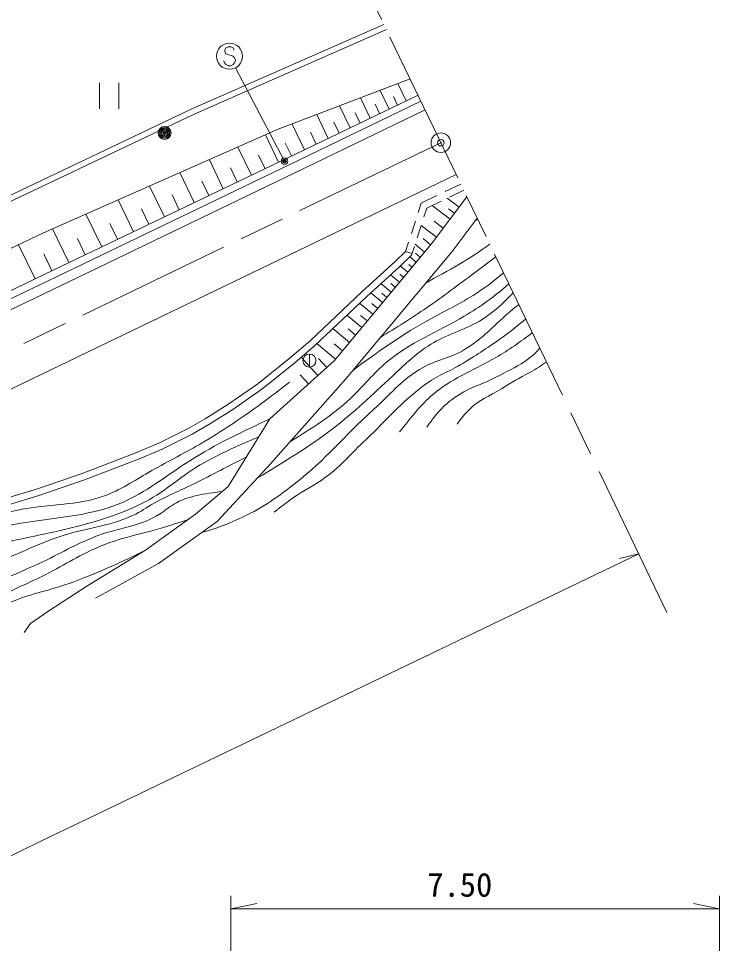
# Model space of a CAD drawing. Units: millimetres, scale not verified, with parts at other scales. Extents: x 40000 to 680000, y 20000 to 380000.
# Drawn here: x 434214 to 488000, y 238340 to 309322 of the extents above; entities that cross this region are included whole.
import ezdxf
from ezdxf.enums import TextEntityAlignment as Align

# ---------------------------------------------------------------- set-up
doc = ezdxf.new("R2010")
doc.units = ezdxf.units.MM
doc.header["$LTSCALE"] = 1000
doc.header["$PDMODE"] = 32
doc.header["$PDSIZE"] = 500
doc.linetypes.add('CHAIN', pattern=[18.5, 12, -1.5, 3.5, -1.5])
for name, color, linetype, lineweight in [('M-BGD', 7, 'Continuous', 13), ('M-BMK', 2, 'CHAIN', 13), ('M-BMK-SRVR', 3, 'Continuous', 13), ('M-STR-HTXT', 7, 'Continuous', 13), ('M-STR-STRC', 7, 'Continuous', 13)]:
    doc.layers.add(name, color=color, linetype=linetype, lineweight=lineweight)
doc.styles.add('ＭＳ ゴシック', font='')
doc.styles.get('ＭＳ ゴシック').set_extended_font_data('MS Gothic')

msp = doc.modelspace()

# ---------------------------------------------------------------- linework, layer by layer
at = {"layer": 'M-BGD'}
for p, q in [((440420, 304384), (440420, 302384)), ((441920, 304384), (441920, 302384)), ((463966, 303001), (463330, 304325)), ((461208, 301676), (460462, 303230)), ((462642, 302365), (461953, 303799)), ((463304, 302683), (462986, 303345)), ((459654, 300930), (458846, 302613)), ((461925, 302020), (461580, 302737)), ((457971, 300121), (457095, 301945)), ((460431, 301303), (460058, 302080)), ((456148, 299245), (455199, 301221)), ((458813, 300525), (458408, 301367)), ((454172, 298298), (453170, 300388)), ((457059, 299683), (456621, 300595)), ((455160, 298771), (454687, 299759)), ((452081, 297296), (451048, 299453)), ((453127, 297797), (452626, 298842)), ((449925, 296263), (448859, 298487)), ((447700, 295197), (446601, 297492)), ((451003, 296779), (450486, 297858)), ((448813, 295730), (448280, 296842)), ((445405, 294097), (444271, 296465)), ((466947, 296034), (468149, 296615)), ((468374, 296146), (467273, 295614)), ((443038, 292963), (441868, 295405)), ((446553, 294647), (446003, 295794)), ((465115, 295148), (466317, 295729)), ((466643, 295309), (465541, 294777)), ((468016, 294837), (467103, 295532)), ((444222, 293530), (443655, 294714)), ((464884, 294434), (465115, 295148)), ((465541, 294777), (465324, 294105)), ((467322, 293923), (465944, 294971)), ((467669, 294380), (467212, 294727)), ((440596, 291793), (439389, 294312)), ((438077, 290586), (436832, 293184)), ((441817, 292378), (441232, 293599)), ((464361, 292817), (464669, 293768)), ((465109, 293439), (464801, 292487)), ((466274, 292545), (465107, 293433)), ((466798, 293234), (466109, 293758)), ((439337, 291189), (438733, 292449)), ((435480, 289338), (434215, 291966)), ((463915, 291436), (464146, 292151)), ((464586, 291821), (464369, 291149)), ((465360, 291399), (464642, 291995)), ((465828, 291964), (465264, 292432)), ((436778, 289962), (436154, 291260)), ((464410, 291277), (463915, 291436)), ((464721, 290630), (464241, 291029)), ((465041, 291015), (464682, 291312)), ((464083, 289860), (463506, 290339)), ((464402, 290245), (464162, 290445)), ((463444, 289091), (462760, 289659)), ((463763, 289476), (463475, 289715)), ((462806, 288321), (462013, 288979)), ((463125, 288706), (462783, 288990)), ((462148, 287529), (461245, 288279)), ((462477, 287925), (462081, 288254)), ((461398, 286625), (460379, 287471)), ((461773, 287077), (461321, 287452)), ((460552, 285605), (459410, 286554)), ((460975, 286115), (460466, 286538)), ((459604, 284463), (458324, 285525)), ((460078, 285034), (459507, 285508)), ((458542, 283182), (457106, 284373)), ((459073, 283822), (458433, 284354)), ((457174, 281916), (455899, 283323)), ((456539, 283571), (456539, 282571)), ((457865, 282543), (457239, 283234)), ((456470, 281279), (455833, 281983))]:
    msp.add_line(p, q, dxfattribs=at)
for points in [[(379635, 273025), (382473, 273906), (393876, 277705), (404247, 281128), (408693, 283413), (423776, 291073), (429452, 293806), (447458, 302364), (462249, 308873)], [(379761, 272604), (382606, 273487), (394014, 277287), (404418, 280721), (408893, 283021), (423971, 290679), (429642, 293409), (447641, 301964), (462440, 308477)], [(464266, 304682), (454148, 300819), (436142, 292880), (419389, 284930), (409051, 280208), (405698, 277809), (396687, 274143), (394573, 274721)], [(464867, 303434), (455472, 298921), (437507, 290313), (420858, 282304), (409151, 276699), (396926, 271281), (396485, 271231), (394729, 272470), (382395, 271120)], [(465083, 302986), (455713, 298454), (437771, 289816), (421042, 281811), (409581, 276305), (396975, 270791), (393386, 269383), (387518, 267179), (383015, 265701)], [(465405, 302317), (456147, 297846), (438137, 289153), (421014, 280926), (409884, 275615), (397237, 270053), (393665, 268646), (387741, 266441), (383296, 264993)], [(467796, 297347), (458521, 292883), (435208, 281636), (423481, 275961), (412316, 270704), (399916, 265224), (394245, 262965), (393041, 262191), (392064, 260970), (391464, 259497), (390483, 256755), (389771, 255521), (388693, 254289)], [(447799, 271289), (450292, 273420), (453505, 278593), (458454, 283077), (465871, 292015), (468622, 295633)], [(469404, 294007), (467488, 291436), (459348, 281699), (453559, 275157), (449468, 270726)], [(384054, 250232), (385761, 251244), (389528, 253904), (400179, 259525), (402067, 260408), (422090, 269452), (423995, 270148), (425989, 270718), (430359, 271727), (433224, 272482), (435679, 273230), (439109, 274410), (443219, 275981), (445021, 276755), (447291, 277873), (448545, 278605), (450360, 279760), (452570, 281299), (455073, 283299), (456584, 284595), (460556, 288354), (463107, 290678), (463915, 291436)], [(464369, 291149), (463460, 290296), (460909, 287973), (456932, 284208), (455404, 282899), (452881, 280882), (450648, 279327), (448815, 278161), (447537, 277415), (445239, 276282), (443414, 275499), (439287, 273922), (435839, 272735), (433366, 271982), (430483, 271223), (426119, 270215), (424156, 269653), (422286, 268970), (402284, 259935), (400411, 259059), (389800, 253460), (386044, 250807), (384319, 249785)], [(447799, 271289), (443966, 268518), (439446, 265760), (436476, 263821), (435123, 262906), (434643, 262204)], [(449468, 270726), (444965, 267489), (440114, 264838)]]:
    msp.add_lwpolyline(points, dxfattribs=at)
for centre, radius in [((445425, 300537), 500), ((445425, 300537), 409), ((445425, 300537), 318), ((445425, 300537), 227), ((445425, 300537), 136), ((445425, 300537), 45.5), ((456539, 283071), 500)]:
    msp.add_circle(centre, radius, dxfattribs=at)
for points in [[(469211, 293748), (469283, 293818), (469355, 293888), (469428, 293958)], [(470373, 291993), (468858, 290887), (467172, 289965), (465487, 289043)]]:
    msp.add_open_spline(points, degree=3, dxfattribs=at)
for points, knots in [([(470832, 291041), (470291, 290618), (469740, 290209), (469190, 289798), (467980, 288893), (466774, 287978), (465527, 287124), (464369, 286331), (463175, 285590), (461982, 284850)], [0, 0, 0, 0, 1, 1, 1, 2, 2, 2, 3, 3, 3, 3]), ([(459867, 282319), (461658, 283630), (463450, 284940), (465382, 286030), (466612, 286724), (467899, 287328), (469090, 288074), (469911, 288588), (470688, 289169), (471429, 289799)], [0, 0, 0, 0, 1, 1, 1, 2, 2, 2, 3, 3, 3, 3]), ([(471838, 288949), (470781, 288015), (469631, 287197), (468412, 286479), (466419, 285286), (464188, 284432), (462446, 282944), (461467, 282108), (460643, 281073), (459703, 280178), (458320, 278864), (456685, 277853), (455051, 276842)], [0, 0, 0, 0, 1, 1, 1, 2, 2, 2, 3, 3, 3, 4, 4, 4, 4]), ([(452554, 274067), (454539, 275264), (456525, 276461), (458347, 277863), (459937, 279086), (461403, 280465), (462878, 281860), (463881, 282810), (464889, 283767), (466070, 284451), (467261, 285130), (468646, 285507), (469793, 286232), (470677, 286777), (471427, 287509), (472159, 288282)], [0, 0, 0, 0, 1, 1, 1, 2, 2, 2, 3, 3, 3, 4, 4, 4, 5, 5, 5, 5]), ([(472600, 287366), (472546, 287324), (472491, 287282), (472436, 287239), (470853, 286024), (470209, 285018), (468515, 283963), (467233, 283164), (466266, 283184), (464984, 282384), (463432, 281416), (462805, 280541), (461450, 279313), (459029, 277120), (457938, 275586), (455354, 273589), (453795, 272385), (452878, 271719), (451080, 270914), (450013, 270435), (449589, 270263), (448274, 269867)], [0, 0, 0, 0, 1, 1, 1, 2, 2, 2, 3, 3, 3, 4, 4, 4, 5, 5, 5, 6, 6, 6, 7, 7, 7, 7]), ([(473128, 286268), (472618, 285835), (472073, 285384), (471396, 284898), (470221, 284056), (469540, 283614), (468307, 282859), (467167, 282161), (466393, 281983), (465328, 281176), (463433, 279741), (462616, 278646), (460879, 277023), (459667, 275891), (459110, 275111), (457777, 274124), (456832, 273424), (456196, 273187), (455239, 272502), (454677, 272099), (454486, 271960), (453826, 271437)], [0, 0, 0, 0, 1, 1, 1, 2, 2, 2, 3, 3, 3, 4, 4, 4, 5, 5, 5, 6, 6, 6, 7, 7, 7, 7]), ([(473636, 285213), (472727, 284516), (471829, 283877), (470846, 283315), (469344, 282455), (467645, 281773), (466281, 280690), (465197, 279828), (464326, 278713), (463455, 277598)], [0, 0, 0, 0, 1, 1, 1, 2, 2, 2, 3, 3, 3, 3]), ([(474209, 284022), (473970, 283756), (473703, 283486), (473360, 283225), (472535, 282600), (471977, 282390), (471066, 281900), (469888, 281267), (469100, 281150), (467976, 280427), (467241, 279954), (466858, 279621), (466294, 278954), (465979, 278582), (465859, 278432), (465551, 277951)], [0, 0, 0, 0, 1, 1, 1, 2, 2, 2, 3, 3, 3, 4, 4, 4, 5, 5, 5, 5]), ([(474723, 282955), (474335, 282713), (473947, 282415), (473460, 282165), (472578, 281713), (472105, 281419), (471262, 280898), (470293, 280299), (469610, 280129), (468810, 279319), (468408, 278913), (468240, 278735), (467871, 278196)], [0, 0, 0, 0, 1, 1, 1, 2, 2, 2, 3, 3, 3, 4, 4, 4, 4]), ([(421135, 268450), (422548, 268811), (423962, 269173), (425382, 269507), (426812, 269844), (428248, 270153), (429672, 270508), (431505, 270965), (433316, 271497), (435200, 271774), (437091, 272045), (439055, 272055), (440814, 272691), (441994, 273124), (443080, 273840), (444190, 274486), (445485, 275233), (446809, 275897), (448093, 276637), (449848, 277648), (451531, 278801), (453163, 280009), (453787, 280471), (454403, 280940), (455019, 281410)], [0, 0, 0, 0, 1, 1, 1, 2, 2, 2, 3, 3, 3, 4, 4, 4, 5, 5, 5, 6, 6, 6, 7, 7, 7, 8, 8, 8, 8]), ([(453517, 278603), (451421, 277624), (449326, 276645), (447359, 275389), (445601, 274267), (443945, 272924), (442073, 272134), (439502, 271049), (436522, 271008), (433712, 270474), (432214, 270180), (430760, 269752), (429297, 269352), (426798, 268667), (424272, 268061), (421778, 267351), (417817, 266224), (413937, 264835), (410057, 263446)], [0, 0, 0, 0, 1, 1, 1, 2, 2, 2, 3, 3, 3, 4, 4, 4, 5, 5, 5, 6, 6, 6, 6]), ([(389437, 253203), (391088, 253909), (392739, 254614), (394331, 255438), (395944, 256273), (397496, 257230), (399104, 258077), (400318, 258716), (401564, 259293), (402819, 259849), (405562, 261072), (408363, 262166), (411217, 263098), (413361, 263806), (415528, 264442), (417729, 264940), (419787, 265391), (421876, 265715), (423894, 266294), (425847, 266851), (427731, 267655), (429679, 268239), (430981, 268634), (432307, 268947), (433645, 269224), (435886, 269713), (438143, 270120), (440340, 270804), (442008, 271310), (443647, 271971), (445093, 272930), (445812, 273407), (446484, 273959), (447194, 274448), (448869, 275601), (450758, 276407), (452648, 277212)], [0, 0, 0, 0, 1, 1, 1, 2, 2, 2, 3, 3, 3, 4, 4, 4, 5, 5, 5, 6, 6, 6, 7, 7, 7, 8, 8, 8, 9, 9, 9, 10, 10, 10, 11, 11, 11, 12, 12, 12, 12]), ([(451699, 275684), (449899, 274746), (449436, 274502), (447973, 273770), (446673, 273120), (445910, 272824), (444631, 272134), (443969, 271777), (443648, 271483), (442963, 271177), (440929, 270268), (439596, 270304), (437483, 269598), (435334, 268881), (434235, 268197), (432101, 267439), (430328, 266810), (429278, 266637), (427475, 266104), (423571, 264948), (421418, 264185), (417495, 263095), (414648, 262303), (412949, 262236), (410141, 261312), (407174, 260335), (405582, 259580), (402738, 258287), (399653, 256885), (397972, 255998), (394955, 254454), (393090, 253500), (392111, 252837), (390219, 251936), (388544, 251138), (387517, 250879), (385868, 250028), (384387, 249265), (383599, 248755), (382212, 247832), (380725, 246842), (380112, 245926), (378495, 245166), (377349, 244628), (376839, 244455), (375430, 244109)], [0, 0, 0, 0, 1, 1, 1, 2, 2, 2, 3, 3, 3, 4, 4, 4, 5, 5, 5, 6, 6, 6, 7, 7, 7, 8, 8, 8, 9, 9, 9, 10, 10, 10, 11, 11, 11, 12, 12, 12, 13, 13, 13, 14, 14, 14, 15, 15, 15, 15]), ([(386127, 248683), (388755, 249898), (391383, 251114), (393984, 252381), (396638, 253675), (399263, 255022), (401896, 256375), (403639, 257270), (405385, 258168), (407203, 258877), (409466, 259764), (411842, 260360), (414209, 260953), (416094, 261425), (417974, 261893), (419846, 262399), (421797, 262926), (423728, 263525), (425681, 264055), (427485, 264543), (429306, 264978), (431071, 265577), (432893, 266190), (434662, 266963), (436403, 267791), (437805, 268488), (439170, 269259), (440657, 269765), (442127, 270252), (443729, 270451), (445021, 271276), (445401, 271519), (445755, 271816), (446138, 272050), (447212, 272705), (448517, 272862), (449822, 273018)], [0, 0, 0, 0, 1, 1, 1, 2, 2, 2, 3, 3, 3, 4, 4, 4, 5, 5, 5, 6, 6, 6, 7, 7, 7, 8, 8, 8, 9, 9, 9, 10, 10, 10, 11, 11, 11, 12, 12, 12, 12]), ([(447179, 270840), (446283, 270563), (446059, 270494), (445342, 270273), (443305, 269643), (442073, 269532), (440126, 268664), (438341, 267867), (437454, 267190), (435687, 266355), (433134, 265148), (431688, 264482), (429019, 263559), (426725, 262765), (425319, 262741), (422981, 262090), (419889, 261229), (418219, 260539), (415133, 259660), (412215, 258828), (410445, 258794), (407617, 257696), (405611, 256916), (404627, 256168), (402693, 255223), (399813, 253815), (398189, 253046), (395273, 251714), (392261, 250338), (390263, 250148), (387507, 248311), (386315, 247517), (385912, 246730), (384746, 245898), (382863, 244556), (381380, 244570), (379352, 243459), (378063, 242753), (377488, 242101), (376167, 241458), (374887, 240835), (374038, 240757), (372813, 240032), (372400, 239787), (372292, 239419), (371827, 239298), (371103, 239110), (370674, 239485), (369928, 239545), (367681, 239724), (366759, 239370), (364200, 238853)], [0, 0, 0, 0, 1, 1, 1, 2, 2, 2, 3, 3, 3, 4, 4, 4, 5, 5, 5, 6, 6, 6, 7, 7, 7, 8, 8, 8, 9, 9, 9, 10, 10, 10, 11, 11, 11, 12, 12, 12, 13, 13, 13, 14, 14, 14, 15, 15, 15, 16, 16, 16, 17, 17, 17, 17]), ([(372585, 238818), (373675, 239449), (374058, 239621), (375047, 240038), (376821, 240785), (377991, 240669), (379815, 241285), (381343, 241802), (382213, 242087), (383649, 242822), (384935, 243480), (385577, 244002), (386707, 244902), (387536, 245563), (387865, 246085), (388652, 246797), (389213, 247304), (389487, 247651), (390134, 248042), (390968, 248548), (391503, 248707), (392400, 249089), (395839, 250551), (397843, 251178), (401287, 252628), (405333, 254331), (407409, 255732), (411507, 257307), (415246, 258744), (417456, 259226), (421299, 260358), (424779, 261383), (426852, 261581), (430233, 262897), (431571, 263418), (432212, 263956), (433538, 264508), (435403, 265285), (436566, 265396), (438459, 266102), (440660, 266923), (441402, 267293), (443966, 268518)], [0, 0, 0, 0, 1, 1, 1, 2, 2, 2, 3, 3, 3, 4, 4, 4, 5, 5, 5, 6, 6, 6, 7, 7, 7, 8, 8, 8, 9, 9, 9, 10, 10, 10, 11, 11, 11, 12, 12, 12, 13, 13, 13, 14, 14, 14, 14])]:
    msp.add_open_spline(points, degree=3, knots=knots, dxfattribs=at)
at = {"layer": 'M-BMK'}
for p, q in [((483967, 263747), (449274, 335833)), ((466621, 299790), (423698, 279132))]:
    msp.add_line(p, q, dxfattribs=at)
at = {"layer": 'M-BMK-SRVR'}
msp.add_circle((466621, 299790), 750, dxfattribs=at)
msp.add_point((466621, 299790), dxfattribs=at)
at = {"layer": 'M-STR-HTXT'}
for p, q in [((454624, 298376), (450869, 305545)), ((481799, 268253), (438876, 247595)), ((481799, 268253), (480317, 267872)), ((450500, 227000), (450500, 242000)), ((450500, 241000), (452500, 241400)), ((488000, 241000), (486000, 241400)), ((488000, 227000), (488000, 242000)), ((488000, 241000), (450500, 241000))]:
    msp.add_line(p, q, dxfattribs=at)
msp.add_lwpolyline([(438876, 247595), (436726, 246566), (434576, 245539), (432424, 244514), (430270, 243495), (428113, 242482), (425952, 241476), (423787, 240480), (421617, 239495), (419441, 238522), (417259, 237563), (415070, 236620), (412874, 235695), (410670, 234789), (408457, 233903), (406236, 233040), (404005, 232201), (401765, 231387), (399515, 230601), (398117, 230129)], dxfattribs=at)
for radius in [150, 120, 90, 60, 30, 20]:
    msp.add_circle((454624, 298376), radius, dxfattribs=at)
msp.add_point((454624, 298376), dxfattribs=at)
at = {"layer": 'M-STR-STRC'}
for p, q in [((450130, 307066), (450040, 306884)), ((450040, 306884), (450040, 306793)), ((450040, 306793), (450130, 306611)), ((450312, 307156), (450130, 307066)), ((450494, 307156), (450312, 307156)), ((450676, 307066), (450494, 307156)), ((450767, 306884), (450676, 307066)), ((450040, 305884), (449949, 306066)), ((450130, 306611), (450676, 306429)), ((450676, 306429), (450767, 306338)), ((450767, 306338), (450858, 306156)), ((450858, 306066), (450767, 305884)), ((450858, 306156), (450858, 306066)), ((450130, 305793), (450040, 305884)), ((450312, 305702), (450130, 305793)), ((450494, 305702), (450312, 305702)), ((450676, 305793), (450494, 305702)), ((450767, 305884), (450676, 305793))]:
    msp.add_line(p, q, dxfattribs=at)
msp.add_circle((450403, 306429), 1000, dxfattribs=at)

# ---------------------------------------------------------------- texts
at = {"layer": 'M-STR-HTXT', "style": 'ＭＳ ゴシック'}
msp.add_text('7.50', height=1833, dxfattribs=at).set_placement((468074, 241382), align=Align.BOTTOM_CENTER)

doc.saveas('drawing.dxf')
